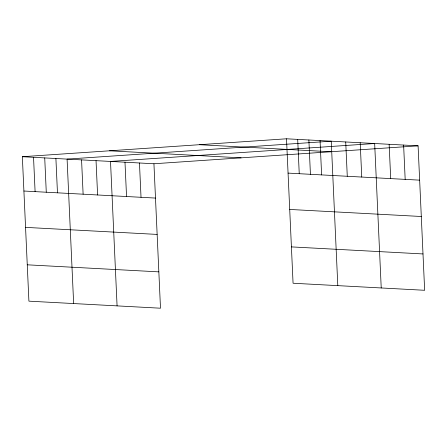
<?xml version="1.0" encoding="UTF-8"?>
<svg xmlns="http://www.w3.org/2000/svg" width="447" height="447" viewBox="0 0 447 447"><rect width="100%" height="100%" fill="white"/><g stroke="black" fill="none" stroke-linecap="round" stroke-linejoin="round"><path stroke-width="0.67" d="M22.35 156.713L153.936 163.758L160.495 308.207L28.91 301.161L22.35 156.713L286.505 138.793L418.09 145.839L424.65 290.287L293.064 283.242L286.505 138.793M153.936 163.758L418.09 145.839M199.334 144.705L330.92 151.751M109.521 150.801L241.106 157.847M288.064 173.106L419.649 180.152M23.909 191.025L155.495 198.071M289.712 209.447L421.297 216.499M25.557 227.372L157.148 234.418M291.41 246.895L423.002 253.941M27.261 264.814L158.847 271.865M403.619 145.063L405.172 179.376M389.141 144.286L390.7 178.604M381.224 287.963L374.664 143.515L110.515 161.434L117.075 305.882M360.193 142.738L361.752 177.051M345.715 141.962L347.274 176.274M337.803 285.633L331.244 141.191L67.089 159.11L73.649 303.558M320.058 140.587L321.616 174.9M308.871 139.989L310.43 174.302M297.691 139.391L299.244 173.704M139.464 162.987L141.023 197.3M124.987 162.211L126.546 196.524M96.038 160.663L97.597 194.976M81.566 159.886L83.12 194.199M55.903 158.512L57.462 192.825M44.722 157.914L46.276 192.227M33.536 157.31L35.095 191.623"/></g></svg>
